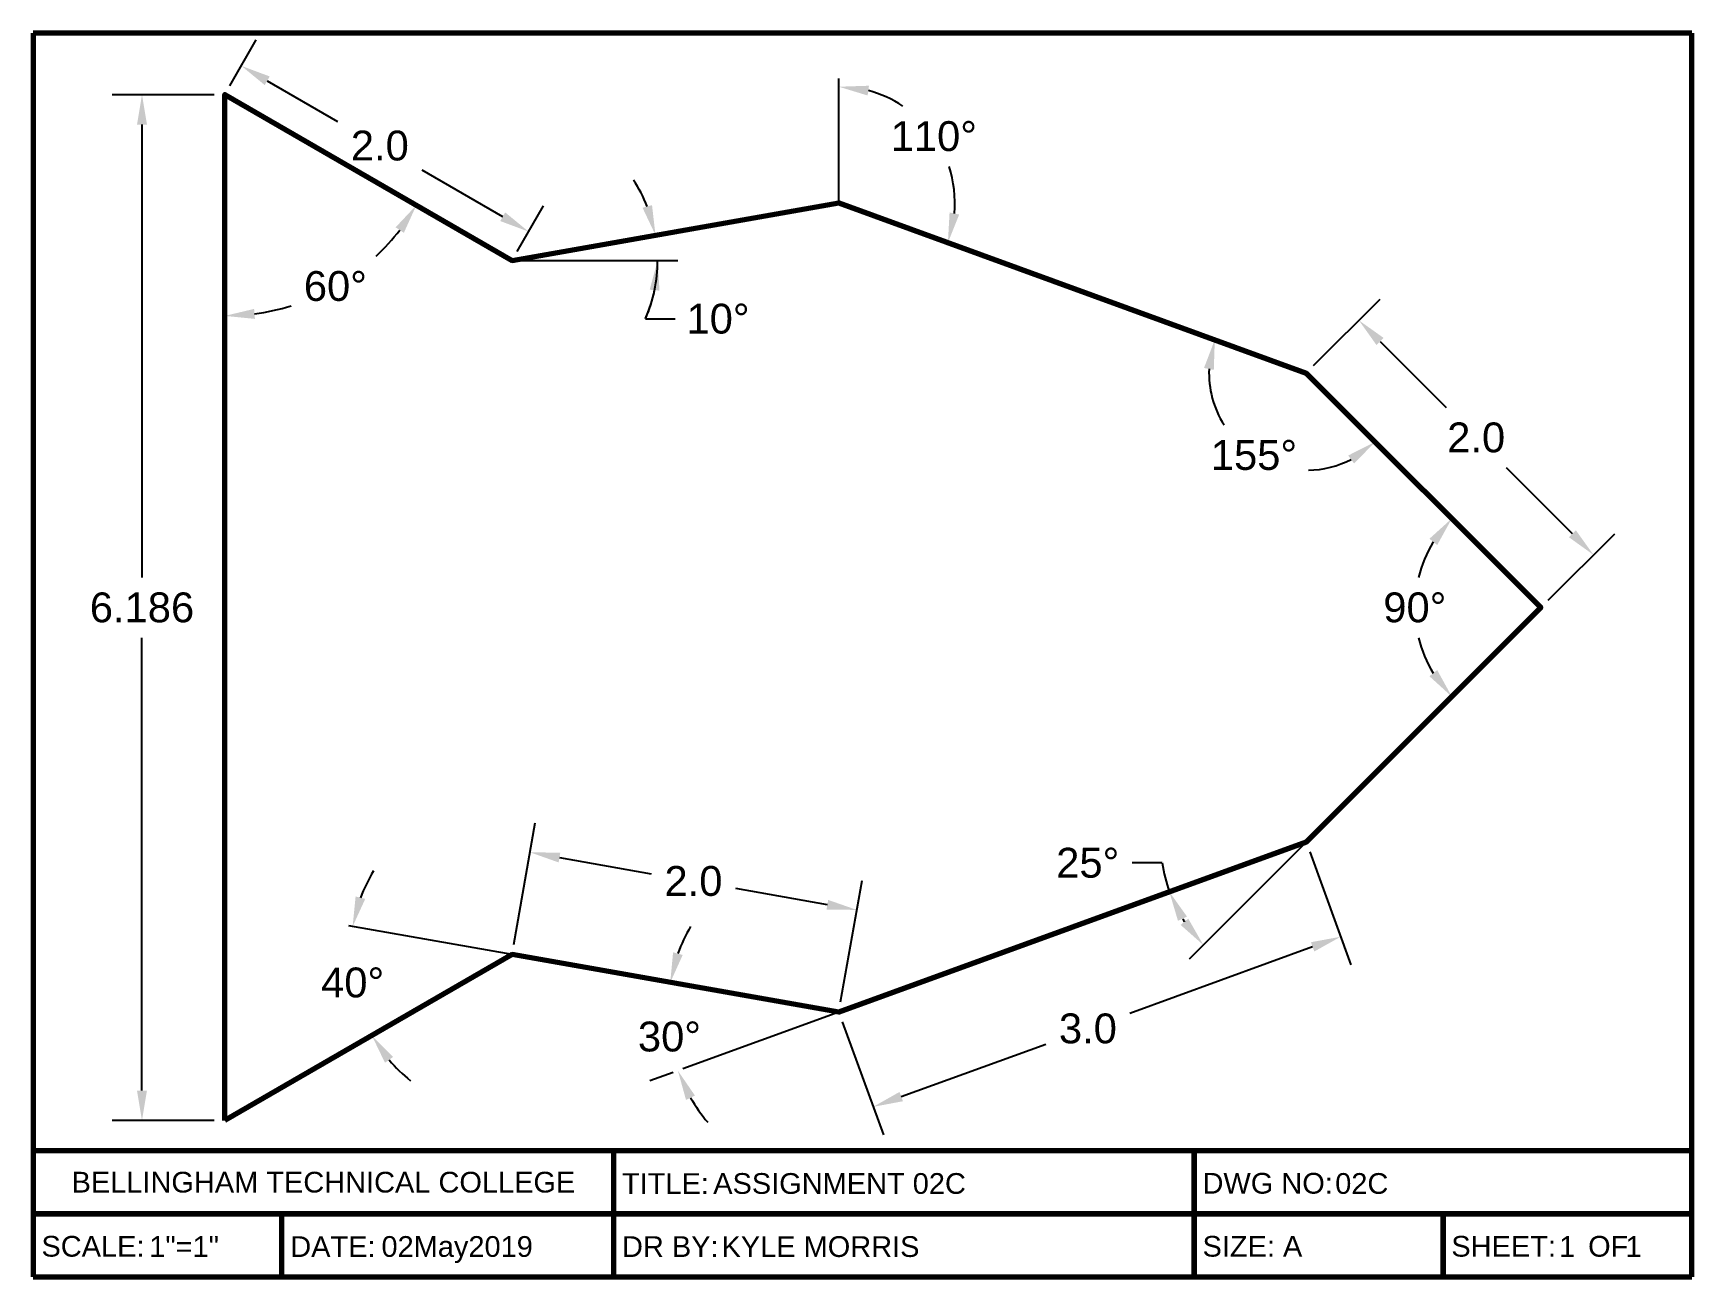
# Model space of a CAD drawing. Header units: inches. Extents: x 0.5 to 10.5, y 0.5 to 8.
import ezdxf
from ezdxf.enums import TextEntityAlignment as Align

# ---------------------------------------------------------------- set-up
doc = ezdxf.new("R2010")
doc.units = ezdxf.units.IN
doc.header["$MEASUREMENT"] = 0
doc.layers.get('0').update_dxf_attribs({"color": 10})
for name, color, linetype in [('Dimensions', 7, 'Continuous'), ('Lines', 7, 'Continuous'), ('TitleText', 7, 'Continuous')]:
    doc.layers.add(name, color=color, linetype=linetype)
doc.layers.add('Fish', color=7, linetype='Continuous', lineweight=70)
doc.layers.add('TitleBox', color=7, linetype='Continuous', lineweight=70)
doc.styles.get("Standard").update_dxf_attribs({"font": 'arial.ttf'})
doc.dimstyles.get("Standard").update_dxf_attribs({"dimtxt": 0.18, "dimasz": 0.18, "dimexe": 0.18, "dimexo": 0.0625, "dimgap": 0.09, "dimtad": 0, "dimtih": 1, "dimtoh": 1, "dimdec": 4, "dimzin": 0, "dimdsep": 46, "dimtxsty": 'Standard', "dimcen": 0.09, "dimadec": 0, "dimazin": 0, "dimtfac": 1, "dimtdec": 4, "dimtofl": 0, "dimtmove": 0, "dimatfit": 3, "dimfxl": 1, "dimtolj": 1, "dimtzin": 0, "dimarcsym": 0})

# ---------------------------------------------------------------- blocks, each defined once
blk = doc.blocks.new('TitleAAlt')
at = {"layer": 'TitleBox'}
for p, q in [((10.5, 8), (0.5, 8)), ((0.5, 8), (0.5, 0.5)), ((10.5, 0.5), (10.5, 8)), ((10.5, 1.26), (0.5, 1.26)), ((4, 0.5), (4, 1.26)), ((7.5, 0.88), (7.5, 1.26)), ((7.5, 1.26), (7.5, 0.5)), ((10.5, 0.88), (0.5, 0.88)), ((0.5, 0.88), (10.5, 0.88)), ((2, 0.5), (2, 0.88)), ((7.5, 0.5), (7.5, 0.88)), ((9, 0.5), (9, 0.88)), ((9, 0.88), (9, 0.5)), ((0.5, 0.5), (10.5, 0.5)), ((0.5, 0.5), (10.5, 0.5))]:
    blk.add_line(p, q, dxfattribs=at)
at = {"layer": 'TitleText', "char_height": 0.125}
for s, width, insert, attachment_point in [('BELLINGHAM TECHNICAL COLLEGE', 3.5, (2.25, 1.07), 5), ('TITLE:', 3.5, (4.05, 1), 7), ('DWG NO:', 3, (7.55, 1), 7), ('SCALE:', 1.5, (0.55, 0.62), 7), ('DATE:', 2, (2.05, 0.62), 7), ('DR BY:', 3.5, (4.05, 0.62), 7), ('SIZE: A', 1.5, (7.55, 0.62), 7), ('SHEET:    OF', 1.5, (9.05, 0.62), 7)]:
    blk.add_mtext_dynamic_manual_height_columns(s, width=width, gutter_width=1, heights=[0], dxfattribs=dict(at, insert=insert, attachment_point=attachment_point))
at = {"layer": 'TitleText'}
for tag, p in [('TITLE', (4.6, 0.963)), ('DWGNO', (8.35, 0.963)), ('SCALE', (1.2, 0.583)), ('SHT', (9.7, 0.583)), ('SHTS', (10.1, 0.583))]:
    blk.add_attdef(tag, text='', height=0.125, dxfattribs=at).set_placement(p, align=Align.BOTTOM_LEFT)
at = {"layer": 'TitleText', "flags": 8}
blk.add_attdef('DATE', text='', height=0.125, dxfattribs=at).set_placement((2.6, 0.583), align=Align.BOTTOM_LEFT)
blk.add_attdef('NAME', (4.65, 0.62), '', height=0.125, dxfattribs=at)
blk = doc.blocks.new('*D8')
at = {"layer": 'Defpoints', "color": 0, "transparency": 16777216}
for p in [(1.655, 7.629), (3.487, 6.803), (3.387, 6.629)]:
    blk.add_point(p, dxfattribs=at)
at = {"layer": 'Dimensions', "color": 0, "lineweight": -2, "transparency": 16777216}
for p, q in [((1.686, 7.683), (1.845, 7.959)), ((1.911, 7.713), (2.335, 7.468)), ((3.331, 6.893), (2.845, 7.174)), ((3.418, 6.683), (3.577, 6.959))]:
    blk.add_line(p, q, dxfattribs=at)
at = {"layer": 'Dimensions', "color": 0, "transparency": 16777216}
for points in [[(1.926, 7.739), (1.896, 7.687), (1.755, 7.803)], [(3.346, 6.919), (3.316, 6.867), (3.487, 6.803)]]:
    blk.add_solid(points, dxfattribs=at)
at = {"layer": 'Dimensions', "color": 0, "transparency": 16777216, "insert": (2.59, 7.321), "char_height": 0.18, "attachment_point": 5}
blk.add_mtext('\\A1;2.0', dxfattribs=at)
blk = doc.blocks.new('*D10')
at = {"layer": 'Defpoints', "color": 0, "transparency": 16777216}
for p in [(1.655, 7.629), (1.156, 1.443), (1.655, 1.443)]:
    blk.add_point(p, dxfattribs=at)
at = {"layer": 'Dimensions', "color": 0, "lineweight": -2, "transparency": 16777216}
for p, q in [((1.592, 7.629), (0.976, 7.629)), ((1.156, 7.449), (1.156, 4.718)), ((1.156, 1.623), (1.156, 4.354)), ((1.592, 1.443), (0.976, 1.443))]:
    blk.add_line(p, q, dxfattribs=at)
at = {"layer": 'Dimensions', "color": 0, "transparency": 16777216}
for points in [[(1.126, 7.449), (1.186, 7.449), (1.156, 7.629)], [(1.126, 1.623), (1.186, 1.623), (1.156, 1.443)]]:
    blk.add_solid(points, dxfattribs=at)
at = {"layer": 'Dimensions', "color": 0, "transparency": 16777216, "insert": (1.156, 4.536), "char_height": 0.18, "attachment_point": 5}
blk.add_mtext('\\A1;6.186', dxfattribs=at)
blk = doc.blocks.new('*D11')
at = {"layer": 'Defpoints', "color": 0, "transparency": 16777216}
for p in [(5.465, 2.713), (3.387, 2.443), (5.357, 2.096)]:
    blk.add_point(p, dxfattribs=at)
at = {"layer": 'Dimensions', "color": 0, "lineweight": -2, "transparency": 16777216}
for p, q in [((3.398, 2.505), (3.527, 3.237)), ((3.673, 3.029), (4.225, 2.931)), ((5.288, 2.744), (4.736, 2.841)), ((5.367, 2.158), (5.497, 2.89))]:
    blk.add_line(p, q, dxfattribs=at)
at = {"layer": 'Dimensions', "color": 0, "transparency": 16777216}
for points in [[(3.678, 3.058), (3.668, 2.999), (3.496, 3.06)], [(5.293, 2.773), (5.283, 2.714), (5.465, 2.713)]]:
    blk.add_solid(points, dxfattribs=at)
at = {"layer": 'Dimensions', "color": 0, "transparency": 16777216, "insert": (4.481, 2.886), "char_height": 0.18, "attachment_point": 5}
blk.add_mtext('\\A1;2.0', dxfattribs=at)
blk = doc.blocks.new('*D12')
at = {"layer": 'Defpoints', "color": 0, "transparency": 16777216}
for p in [(8.176, 3.122), (8.383, 2.551), (5.357, 2.096)]:
    blk.add_point(p, dxfattribs=at)
at = {"layer": 'Dimensions', "color": 0, "lineweight": -2, "transparency": 16777216}
for p, q in [((8.197, 3.063), (8.445, 2.382)), ((8.214, 2.49), (7.112, 2.089)), ((5.378, 2.037), (5.626, 1.356)), ((5.733, 1.587), (6.605, 1.904))]:
    blk.add_line(p, q, dxfattribs=at)
at = {"layer": 'Dimensions', "color": 0, "transparency": 16777216}
for points in [[(8.204, 2.518), (8.224, 2.462), (8.383, 2.551)], [(5.723, 1.615), (5.744, 1.559), (5.564, 1.525)]]:
    blk.add_solid(points, dxfattribs=at)
at = {"layer": 'Dimensions', "color": 0, "transparency": 16777216, "insert": (6.859, 1.997), "char_height": 0.18, "attachment_point": 5}
blk.add_mtext('\\A1;3.0', dxfattribs=at)
blk = doc.blocks.new('*D13')
at = {"layer": 'Defpoints', "color": 0, "transparency": 16777216}
for p in [(8.176, 5.951), (9.907, 4.854), (9.59, 4.536)]:
    blk.add_point(p, dxfattribs=at)
at = {"layer": 'Dimensions', "color": 0, "lineweight": -2, "transparency": 16777216}
for p, q in [((8.22, 5.995), (8.62, 6.395)), ((8.62, 6.141), (9.018, 5.743)), ((9.78, 4.981), (9.382, 5.379)), ((9.634, 4.581), (10.035, 4.981))]:
    blk.add_line(p, q, dxfattribs=at)
at = {"layer": 'Dimensions', "color": 0, "transparency": 16777216}
for points in [[(8.642, 6.162), (8.599, 6.119), (8.493, 6.268)], [(9.801, 5.002), (9.759, 4.96), (9.907, 4.854)]]:
    blk.add_solid(points, dxfattribs=at)
at = {"layer": 'Dimensions', "color": 0, "transparency": 16777216, "insert": (9.2, 5.561), "char_height": 0.18, "attachment_point": 5}
blk.add_mtext('\\A1;2.0', dxfattribs=at)
blk = doc.blocks.new('*D16')
at = {"layer": 'Defpoints', "color": 0, "transparency": 16777216}
for p in [(5.357, 6.977), (8.176, 5.951), (8.176, 5.951), (7.676, 5.642), (9.59, 4.536)]:
    blk.add_point(p, dxfattribs=at)
at = {"layer": 'Dimensions', "color": 0, "lineweight": -2, "transparency": 16777216}
for start, end in [(177.6254, 212.2584), (271.207, 297.3737)]:
    blk.add_arc((8.176, 5.951), 0.587, start, end, dxfattribs=at)
at = {"layer": 'Dimensions', "color": 0, "transparency": 16777216}
for points in [[(7.559, 5.981), (7.618, 5.969), (7.624, 6.151)], [(8.428, 5.453), (8.464, 5.405), (8.591, 5.535)]]:
    blk.add_solid(points, dxfattribs=at)
at = {"layer": 'Dimensions', "color": 0, "transparency": 16777216, "insert": (7.86, 5.455), "char_height": 0.18, "attachment_point": 5}
blk.add_mtext('\\A1;155°', dxfattribs=at)
blk = doc.blocks.new('*D17')
at = {"layer": 'Defpoints', "color": 0, "transparency": 16777216}
for p in [(8.176, 5.951), (8.856, 4.733), (9.59, 4.536), (9.59, 4.536), (8.176, 3.122)]:
    blk.add_point(p, dxfattribs=at)
at = {"layer": 'Dimensions', "color": 0, "lineweight": -2, "transparency": 16777216}
for start, end in [(148.607, 166.145), (193.8531, 211.3912)]:
    blk.add_arc((9.59, 4.536), 0.76, start, end, dxfattribs=at)
at = {"layer": 'Dimensions', "color": 0, "transparency": 16777216}
for points in [[(8.918, 4.951), (8.965, 4.913), (9.053, 5.073)], [(8.965, 4.159), (8.918, 4.122), (9.053, 3.999)]]:
    blk.add_solid(points, dxfattribs=at)
at = {"layer": 'Dimensions', "color": 0, "transparency": 16777216, "insert": (8.83, 4.536), "char_height": 0.18, "attachment_point": 5}
blk.add_mtext('\\A1;90°', dxfattribs=at)
blk = doc.blocks.new('*D18')
at = {"layer": 'Defpoints', "color": 0, "transparency": 16777216}
for p in [(8.176, 3.122), (8.176, 3.122), (7.471, 2.598), (7.468, 2.415), (5.357, 2.096)]:
    blk.add_point(p, dxfattribs=at)
at = {"layer": 'Dimensions', "color": 0, "lineweight": -2, "transparency": 16777216}
blk.add_line((7.306, 2.996), (7.126, 2.996), dxfattribs=at)
for start, end in [(188.2351, 200), (211.7649, 213.2351)]:
    blk.add_arc((8.176, 3.122), 0.878, start, end, dxfattribs=at)
at = {"layer": 'Dimensions', "color": 0, "transparency": 16777216}
for points in [[(7.402, 2.647), (7.456, 2.673), (7.35, 2.822)], [(7.464, 2.66), (7.418, 2.622), (7.555, 2.501)]]:
    blk.add_solid(points, dxfattribs=at)
at = {"layer": 'Dimensions', "color": 0, "transparency": 16777216, "insert": (6.858, 2.996), "char_height": 0.18, "attachment_point": 5}
blk.add_mtext('\\A1;25°', dxfattribs=at)
blk = doc.blocks.new('*D19')
at = {"layer": 'Defpoints', "color": 0, "transparency": 16777216}
for p in [(3.387, 2.443), (4.325, 2.096), (5.357, 2.096), (5.357, 2.096), (4.417, 1.754)]:
    blk.add_point(p, dxfattribs=at)
at = {"layer": 'Dimensions', "color": 0, "lineweight": -2, "transparency": 16777216}
blk.add_line((4.358, 1.733), (4.218, 1.682), dxfattribs=at)
for start, end in [(149.9788, 159.9887), (210.01, 220.02)]:
    blk.add_arc((5.357, 2.096), 1.032, start, end, dxfattribs=at)
at = {"layer": 'Dimensions', "color": 0, "transparency": 16777216}
for points in [[(4.416, 2.441), (4.358, 2.457), (4.341, 2.275)], [(4.436, 1.567), (4.49, 1.593), (4.387, 1.743)]]:
    blk.add_solid(points, dxfattribs=at)
at = {"layer": 'Dimensions', "color": 0, "transparency": 16777216, "insert": (4.336, 1.948), "char_height": 0.18, "attachment_point": 5}
blk.add_mtext('\\A1;30°', dxfattribs=at)
blk = doc.blocks.new('*D20')
at = {"layer": 'Defpoints', "color": 0, "transparency": 16777216}
for p in [(2.402, 2.617), (3.387, 2.443), (3.387, 2.443), (2.412, 2.387), (1.655, 1.443)]:
    blk.add_point(p, dxfattribs=at)
at = {"layer": 'Dimensions', "color": 0, "lineweight": -2, "transparency": 16777216}
for start, end in [(148.8408, 159.4204), (220.5807, 231.1603)]:
    blk.add_arc((3.387, 2.443), 0.976, start, end, dxfattribs=at)
at = {"layer": 'Dimensions', "color": 0, "transparency": 16777216}
for points in [[(2.502, 2.779), (2.444, 2.794), (2.426, 2.613)], [(2.621, 1.791), (2.67, 1.826), (2.542, 1.955)]]:
    blk.add_solid(points, dxfattribs=at)
at = {"layer": 'Dimensions', "color": 0, "transparency": 16777216, "insert": (2.426, 2.274), "char_height": 0.18, "attachment_point": 5}
blk.add_mtext('\\A1;40°', dxfattribs=at)
blk = doc.blocks.new('*D21')
at = {"layer": 'Defpoints', "color": 0, "transparency": 16777216}
for p in [(1.655, 7.629), (1.655, 7.629), (3.387, 6.629), (2.111, 6.376), (1.655, 1.443)]:
    blk.add_point(p, dxfattribs=at)
at = {"layer": 'Dimensions', "color": 0, "lineweight": -2, "transparency": 16777216}
for start, end in [(313.1401, 322.2655), (277.7356, 287.4487)]:
    blk.add_arc((1.655, 7.629), 1.334, start, end, dxfattribs=at)
at = {"layer": 'Dimensions', "color": 0, "transparency": 16777216}
for points in [[(2.685, 6.829), (2.735, 6.796), (2.81, 6.962)], [(1.837, 6.277), (1.832, 6.337), (1.655, 6.295)]]:
    blk.add_solid(points, dxfattribs=at)
at = {"layer": 'Dimensions', "color": 0, "transparency": 16777216, "insert": (2.322, 6.474), "char_height": 0.18, "attachment_point": 5}
blk.add_mtext('\\A1;60°', dxfattribs=at)
blk = doc.blocks.new('*D22')
at = {"layer": 'Defpoints', "color": 0, "transparency": 16777216}
for p in [(5.357, 7.727), (6.027, 7.177), (5.357, 6.977), (5.357, 6.977), (8.176, 5.951)]:
    blk.add_point(p, dxfattribs=at)
at = {"layer": 'Dimensions', "color": 0, "lineweight": -2, "transparency": 16777216}
for start, end in [(56.4445, 75.2309), (354.7691, 18.2885)]:
    blk.add_arc((5.357, 6.977), 0.7, start, end, dxfattribs=at)
at = {"layer": 'Dimensions', "color": 0, "transparency": 16777216}
for points in [[(5.531, 7.624), (5.539, 7.683), (5.357, 7.677)], [(6.083, 6.906), (6.025, 6.919), (6.015, 6.737)]]:
    blk.add_solid(points, dxfattribs=at)
at = {"layer": 'Dimensions', "color": 0, "transparency": 16777216, "insert": (5.93, 7.378), "char_height": 0.18, "attachment_point": 5}
blk.add_mtext('\\A1;110°', dxfattribs=at)
blk = doc.blocks.new('*D27')
at = {"layer": 'Defpoints', "color": 0, "transparency": 16777216}
for p in [(5.357, 6.977), (4.259, 6.731), (3.387, 6.629), (3.387, 6.629), (4.387, 6.629)]:
    blk.add_point(p, dxfattribs=at)
at = {"layer": 'Dimensions', "color": 0, "lineweight": -2, "transparency": 16777216}
blk.add_line((4.191, 6.277), (4.371, 6.277), dxfattribs=at)
for start, end in [(21.767, 33.5337), (336.3403, 0), (336.4667, 348.2334)]:
    blk.add_arc((3.387, 6.629), 0.878, start, end, dxfattribs=at)
at = {"layer": 'Dimensions', "color": 0, "transparency": 16777216}
for points in [[(4.231, 6.963), (4.174, 6.947), (4.252, 6.782)], [(4.217, 6.453), (4.276, 6.447), (4.265, 6.629)]]:
    blk.add_solid(points, dxfattribs=at)
at = {"layer": 'Dimensions', "color": 0, "transparency": 16777216, "insert": (4.629, 6.277), "char_height": 0.18, "attachment_point": 5}
blk.add_mtext('\\A1;10°', dxfattribs=at)

msp = doc.modelspace()

# ---------------------------------------------------------------- linework, layer by layer
at = {"layer": 'Fish'}
msp.add_lwpolyline([(1.65492, 1.44338), (1.65492, 7.62929), (3.38705, 6.62929), (5.35658, 6.97659), (8.17573, 5.9505), (9.58988, 4.53631), (8.17559, 3.12207), (5.35658, 2.09604), (3.38703, 2.44337), (1.65492, 1.44329)], dxfattribs=at)
at = {"layer": 'Lines'}
for p, q in [((5.35658, 6.97659), (5.35658, 7.72659)), ((3.38705, 6.62929), (4.38705, 6.62929)), ((8.17559, 3.12207), (7.46849, 2.41497)), ((3.38703, 2.44337), (2.40222, 2.61702)), ((5.35658, 2.09604), (4.41689, 1.75402))]:
    msp.add_line(p, q, dxfattribs=at)

# ---------------------------------------------------------------- block references
ref = msp.add_blockref('TitleAAlt', (0, 0))
ref.add_attrib('SHTS', '1', dxfattribs={"layer": 'TitleText', "height": 0.125}).set_placement((10.1, 0.58299), align=Align.BOTTOM_LEFT)
ref.add_attrib('SHT', '1', dxfattribs={"layer": 'TitleText', "height": 0.125}).set_placement((9.7, 0.58299), align=Align.BOTTOM_LEFT)
ref.add_attrib('SCALE', '1"=1"', dxfattribs={"layer": 'TitleText', "height": 0.125}).set_placement((1.2, 0.58299), align=Align.BOTTOM_LEFT)
ref.add_attrib('DWGNO', '02C', dxfattribs={"layer": 'TitleText', "height": 0.125}).set_placement((8.35, 0.96299), align=Align.BOTTOM_LEFT)
ref.add_attrib('DATE', '02May2019', dxfattribs={"layer": 'TitleText', "height": 0.125}).set_placement((2.6, 0.58299), align=Align.BOTTOM_LEFT)
ref.add_attrib('NAME', 'KYLE MORRIS', (4.65, 0.62), dxfattribs={"layer": 'TitleText', "height": 0.125})
ref.add_attrib('TITLE', 'ASSIGNMENT 02C', dxfattribs={"layer": 'TitleText', "height": 0.125}).set_placement((4.6, 0.96299), align=Align.BOTTOM_LEFT)

# ---------------------------------------------------------------- dimensions: what is measured, and where the dimension line sits
at = {"layer": 'Dimensions'}
for base, p1, p2, angle, picture, middle in [((3.48717, 6.80272), (1.65492, 7.62929), (3.38705, 6.62929), 330.00111, '*D8', (2.5898, 7.3208)), ((5.46531, 2.71255), (3.38703, 2.44337), (5.35658, 2.09604), 349.998738, '*D11', (4.48052, 2.88621)), ((8.38329, 2.55142), (5.35658, 2.09604), (8.17559, 3.12207), 20, '*D12', (6.85898, 1.99662))]:
    dim = msp.add_linear_dim(base=base, p1=p1, p2=p2, angle=angle, dimstyle='Standard', override={"dimdec": 1}, dxfattribs=at)
    dim.commit()
    dim.dimension.update_dxf_attribs({"geometry": picture, "text_midpoint": middle, "dimtype": 161})
for base, line1, line2, picture, middle in [((6.0274, 7.17742), ((5.35658, 6.97659), (5.35658, 7.72659)), ((5.35658, 6.97659), (8.17573, 5.9505)), '*D22', (5.93018, 7.37822)), ((2.11126, 6.37553), ((1.65492, 7.62929), (3.38705, 6.62929)), ((1.65492, 1.44338), (1.65492, 7.62929)), '*D21', (2.32204, 6.47382)), ((4.25913, 6.73123), ((3.38705, 6.62929), (5.35658, 6.97659)), ((3.38705, 6.62929), (4.38705, 6.62929)), '*D27', (4.62936, 6.27694)), ((7.67574, 5.64211), ((8.17573, 5.9505), (9.58988, 4.53631)), ((5.35658, 6.97659), (8.17573, 5.9505)), '*D16', (7.86009, 5.45505)), ((8.85609, 4.73294), ((9.58988, 4.53631), (8.17559, 3.12207)), ((8.17573, 5.9505), (9.58988, 4.53631)), '*D17', (8.8302, 4.53632)), ((7.4712, 2.59768), ((8.17559, 3.12207), (7.46849, 2.41497)), ((8.17559, 3.12207), (5.35658, 2.09604)), '*D18', (6.8584, 2.99629)), ((2.41247, 2.3866), ((3.38703, 2.44337), (1.65492, 1.44329)), ((3.38703, 2.44337), (2.40222, 2.61702)), '*D20', (2.42565, 2.27384))]:
    dim = msp.add_angular_dim_2l(base=base, line1=line1, line2=line2, dimstyle='Standard', dxfattribs=at)
    dim.commit()
    dim.dimension.update_dxf_attribs({"geometry": picture, "text_midpoint": middle})
dim = msp.add_linear_dim(base=(1.15575, 1.44338), p1=(1.65492, 7.62929), p2=(1.65492, 1.44338), angle=90, dimstyle='Standard', override={"dimdec": 3}, dxfattribs=at)
dim.commit()
dim.dimension.update_dxf_attribs({"geometry": '*D10', "text_midpoint": (1.15575, 4.53633)})
dim = msp.add_aligned_dim(p1=(8.17573, 5.9505), p2=(9.58988, 4.53631), distance=0.4489, dimstyle='Standard', override={"dimdec": 1}, dxfattribs=at)
dim.commit()
dim.dimension.update_dxf_attribs({"geometry": '*D13', "text_midpoint": (9.20023, 5.56082)})
dim = msp.add_angular_dim_2l(base=(4.32498, 2.09605), line1=((5.35658, 2.09604), (4.41689, 1.75402)), line2=((5.35658, 2.09604), (3.38703, 2.44337)), dimstyle='Standard', dxfattribs=at)
dim.commit()
dim.dimension.update_dxf_attribs({"geometry": '*D19', "text_midpoint": (4.33569, 1.94778), "dimtype": 162})

doc.saveas('drawing.dxf')
